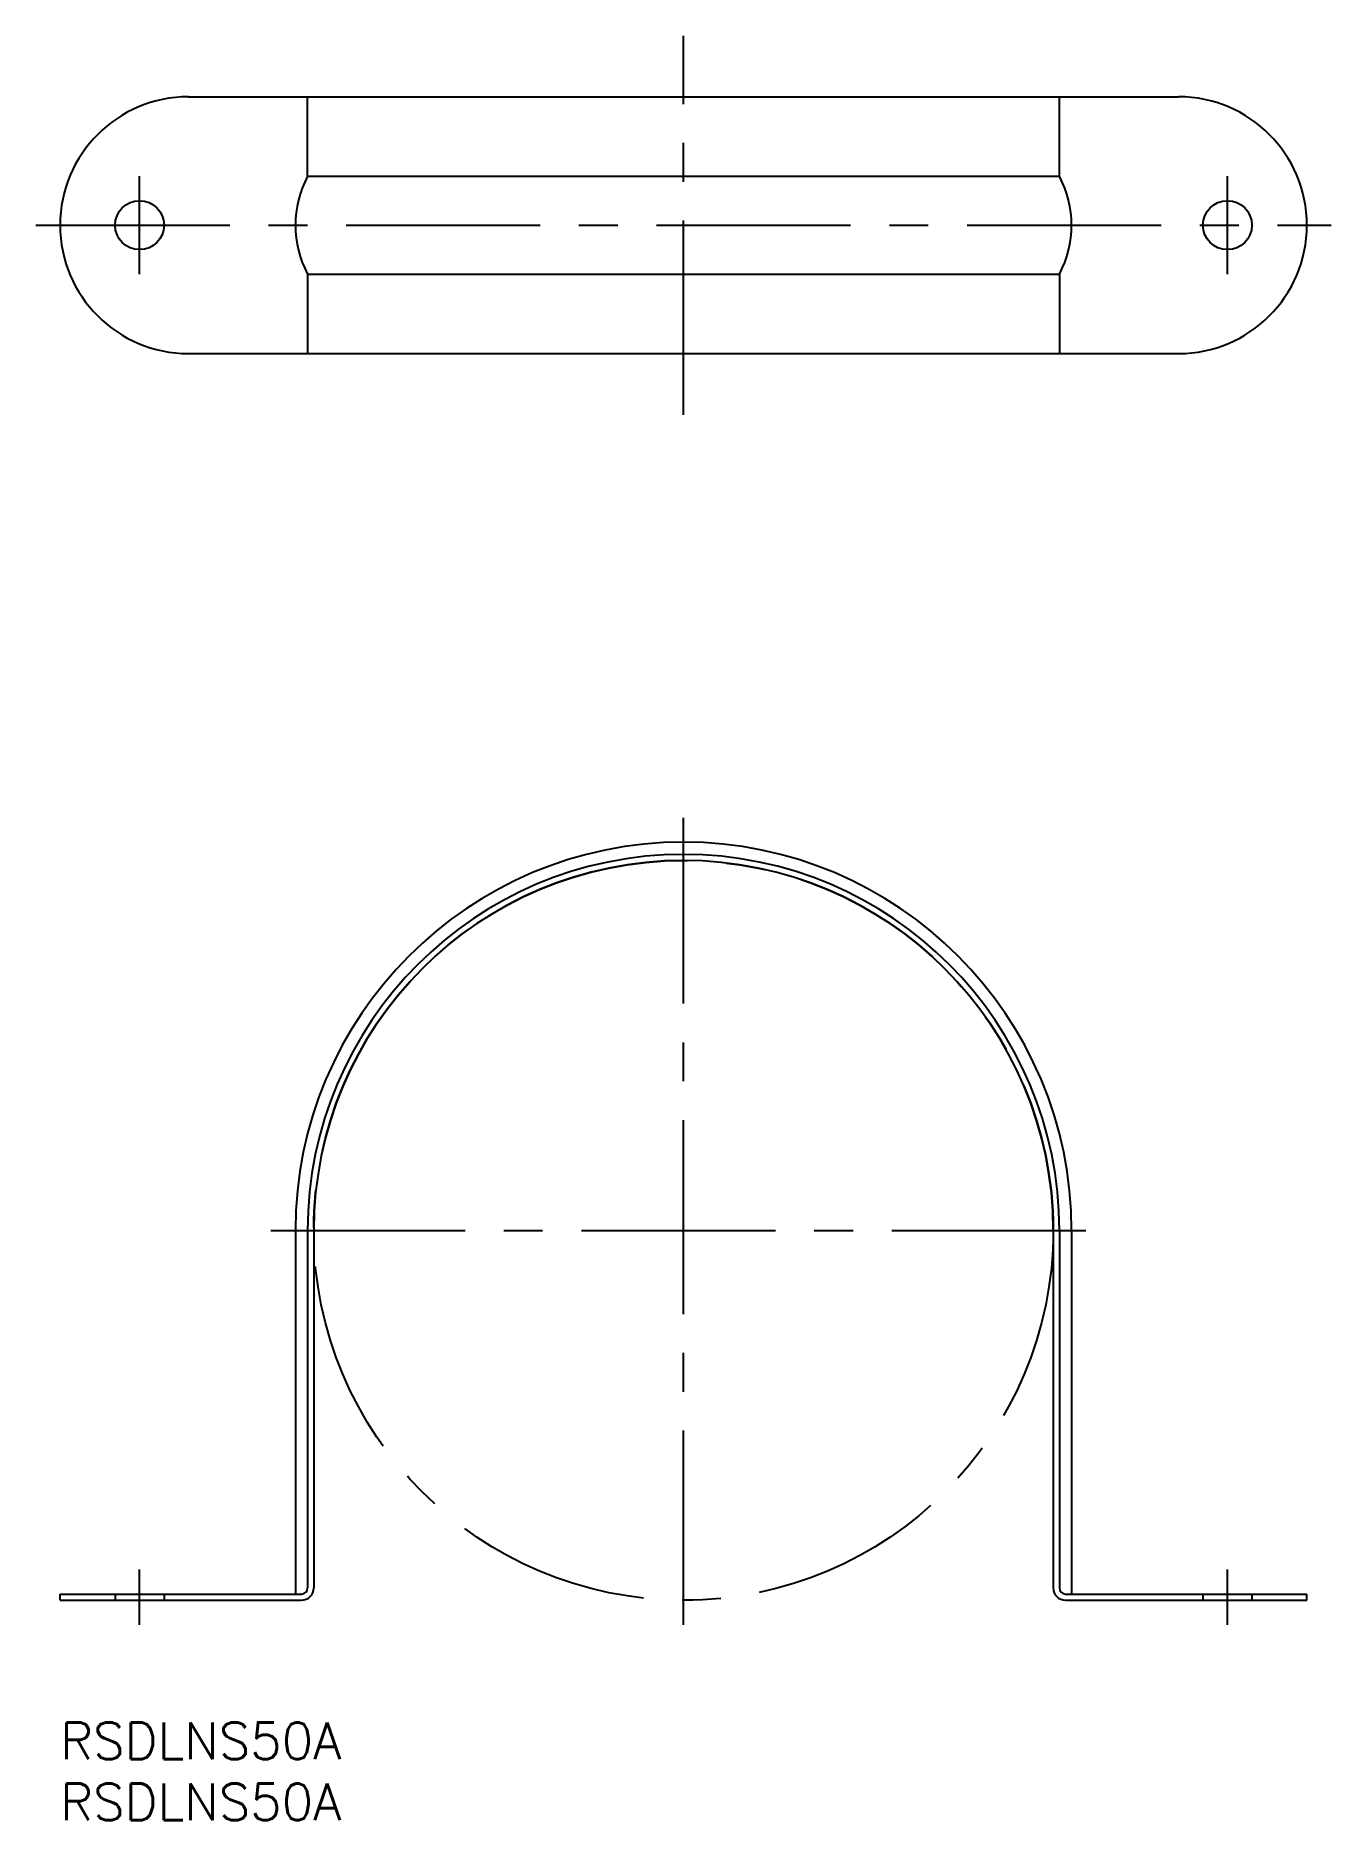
# Model space of a CAD drawing. Extents: x -2 to 104, y -8 to 138.
import ezdxf

# ---------------------------------------------------------------- set-up
doc = ezdxf.new("R2010")
doc.units = 0
doc.header["$LTSCALE"] = 0.5
doc.linetypes.add('CENTER', pattern=[50.8, 31.75, -6.35, 6.35, -6.35])
doc.linetypes.add('DASHED', pattern=[19.05, 12.7, -6.35])
for name, color, linetype in [('MSM_CENTER', 1, 'CENTER'), ('MSM_CONTINUOUS', 7, 'CONTINUOUS'), ('MSM_DASHED', 4, 'DASHED'), ('MSM_PART_NUMBER', 7, 'CONTINUOUS')]:
    doc.layers.add(name, color=color, linetype=linetype)
doc.styles.get("Standard").update_dxf_attribs({"font": 'txt.shx', "height": 3, "bigfont": 'bigfont.shx'})

msp = doc.modelspace()

# ---------------------------------------------------------------- linework, layer by layer
at = {"layer": 'MSM_CENTER'}
for p, q in [((51, 106.96), (51, 137.96)), ((6.5, 118.46), (6.5, 126.46)), ((95.5, 118.46), (95.5, 126.46)), ((-2, 122.46), (104, 122.46)), ((51, 8), (51, 74)), ((17.25, 40.25), (84.75, 40.25)), ((6.5, 8), (6.5, 12.5)), ((95.5, 8), (95.5, 12.5))]:
    msp.add_line(p, q, dxfattribs=at)
msp.add_circle((51, 40.25), 30.25, dxfattribs=at)
at = {"layer": 'MSM_CONTINUOUS'}
for p, q in [((10.5, 132.96), (91.5, 132.96)), ((20.25, 126.46), (20.25, 132.96)), ((81.75, 126.46), (81.75, 132.96)), ((20.25, 126.46), (81.75, 126.46)), ((20.25, 118.46), (20.25, 111.96)), ((20.25, 118.46), (81.75, 118.46)), ((81.75, 118.46), (81.75, 111.96)), ((10.5, 111.96), (91.5, 111.96)), ((19.25, 40.25), (19.25, 10.5)), ((20.25, 40.25), (20.25, 11)), ((20.75, 40.25), (20.75, 11)), ((81.25, 40.25), (81.25, 11)), ((81.75, 40.25), (81.75, 11)), ((82.75, 40.25), (82.75, 10.5)), ((0, 10.5), (19.75, 10.5)), ((0, 10), (0, 10.5)), ((82.25, 10.5), (102, 10.5)), ((102, 10), (102, 10.5)), ((0, 10), (19.75, 10)), ((82.25, 10), (102, 10))]:
    msp.add_line(p, q, dxfattribs=at)
for centre in [(6.5, 122.46), (95.5, 122.46)]:
    msp.add_circle(centre, 2, dxfattribs=at)
for centre, radius, start, end in [((10.5, 122.46), 10.5, 90, 270), ((91.5, 122.46), 10.5, 270, 90), ((27.75, 122.46), 8.5, 151.9275, 208.0725), ((74.25, 122.46), 8.5, 331.9275, 28.0725), ((51, 40.25), 31.75, 0, 180), ((51, 40.25), 30.75, 0, 180), ((51, 40.25), 30.25, 0, 180), ((19.75, 11), 0.5, 270, 0), ((19.75, 11), 1, 270, 0), ((82.25, 11), 1, 180, 270), ((82.25, 11), 0.5, 180, 270)]:
    msp.add_arc(centre, radius, start, end, dxfattribs=at)
at = {"layer": 'MSM_DASHED'}
for p, q in [((4.5, 10.5), (4.5, 10)), ((8.5, 10.5), (8.5, 10)), ((93.5, 10.5), (93.5, 10)), ((97.5, 10.5), (97.5, 10))]:
    msp.add_line(p, q, dxfattribs=at)

# ---------------------------------------------------------------- texts
at = {"layer": 'MSM_PART_NUMBER', "linetype": 'CONTINUOUS'}
for p in [(0, -3), (0, -8)]:
    msp.add_text('RSDLNS50A', height=3, dxfattribs=at).set_placement(p)

doc.saveas('drawing.dxf')
